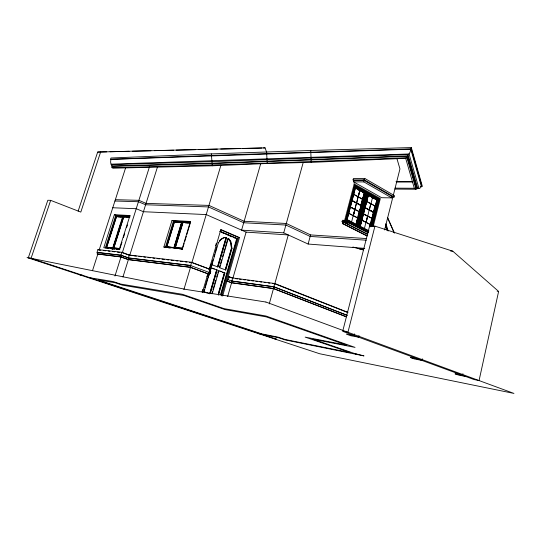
<?xml version="1.0" encoding="UTF-8"?>
<svg xmlns="http://www.w3.org/2000/svg" width="541" height="541" viewBox="0 0 541 541"><rect width="100%" height="100%" fill="white"/><g stroke="black" fill="none" stroke-linecap="round" stroke-linejoin="round"><path stroke-width="0.81" d="M182.27 248.441L181.512 248.535M181.296 248.765L180.856 248.732L182.391 248.928L182.56 248.562L181.729 248.799M266.605 152.258L267.227 163.49L311.197 162.368L405.682 158.317L406.981 157.681L407.948 154.543L409.084 153.982L409.922 152.393A9.853 6.269 -45 0 0 410.605 150.276L411.322 147.578L310.75 150.479L211.348 153.881L110.966 158.006L110.533 159.345L410.741 149.188L421.29 186.212C421.074 188.498 418.186 188.802 416.428 188.437M118.635 248.887L119.263 249.367L129.975 215.534L114.361 214.709L103.777 247.69L119.446 249.387L119.886 248.867L119.602 249.421L118.783 249.009M119.006 249.218L118.54 248.88L119.561 248.819L119.365 249.273M119 249.313C119.757 248.759 119.013 249.286 119.46 248.914M119.108 249.056L119.088 249.293M209.624 269.756L210.124 270.236L210.077 272.137L207.636 276.275M207.981 276.37L210.523 272.312L210.571 270.412L210.07 269.925L209.523 270.121L210.733 271.278L210.523 272.312L207.859 276.356M211.348 153.881L212.282 165.796L267.227 163.49M181.005 248.326L180.883 248.711M181.127 248.373L181.972 248.752M118.919 248.968L118.925 249.198M118.79 248.975L118.804 249.151M111 159.561L110.973 159.636A6.654 5.823 82.8 0 0 110.695 162.665L111.02 164.173L112.068 164.647L211.883 161.644L407.948 154.543L417.436 187.619L417.294 188.721L415.61 188.708M112.068 164.647L111.629 165.986L112.379 166.317L212.025 163.605L407.055 156.308L416.205 188.119L416.063 189.228L395.025 189.08M118.459 248.765L118.506 248.995M182.648 248.481L181.992 248.874M207.758 276.289L210.077 272.137L210.124 270.236L209.523 270.121M118.716 248.786L118.52 249.286M498.619 291.43L479.062 380.566L473.99 379.532L342.683 331.322L347.951 332.262L374.94 226.138L452.803 251.186L498.619 291.43L497.172 291.274M208.589 274.909C208.948 275.795 209.922 271.88 210.111 270.879L210.733 271.278L210.124 270.236M462.907 373.696L462.541 375.326L454.995 373.804L458.315 375.014L465.855 376.543M422.305 358.778L421.919 360.414L414.25 358.92L410.477 357.54L418.152 359.035M181.282 248.704L181.357 248.461M353.212 215.636L351.562 221.966M364.411 228.552L365.926 222.358M208.9 275.024L209.854 273.814L210.55 271.048M359.001 335.528L358.588 337.165L350.818 335.751L346.335 334.115L354.112 335.521L354.524 333.892M391.413 196.978L394.118 197.019L394.47 195.626L364.776 178.449L353.415 178.503L353.043 179.93L354.01 180.478L364.215 180.451L363.843 181.891L391.731 197.884L392.083 196.484M210.517 270.101L210.997 268.187L209.536 267.66L209.178 269.587L210.321 270.074M384.597 229.918L399.948 168.914L396.911 158.54M371.829 226.713L378.862 199.135L367.474 192.738L358.358 227.254M372.309 226.145L379.268 199.047L372.336 226.185M373.148 226.713L380.316 198.581L354.03 183.872M364.756 191.548L367.501 193.076L358.575 227.281L367.386 193.063M369.158 210.057L367.765 216.021M370.957 203.639L372.499 197.641M366.189 222.229L367.704 216.326L363.356 213.932L371.951 218.321L363.396 213.776M342.893 330.504L369.638 225.874L374.94 226.138M369.801 225.915L372.086 216.982M372.533 215.304L374.785 206.432M375.008 205.999L366.568 201.495M369.983 226.747L376.834 199.94L377.449 199.757L370.605 226.503M370.118 226.807L376.989 199.92L368.387 195.112L368.259 194.618L377.435 199.757M371.41 226.544L372.235 223.325M372.641 221.715L373.872 216.894M375.927 208.846L374.284 215.284L375.981 208.846M376.333 207.237L377.564 202.415L376.387 207.244M372.702 221.682L373.932 216.867M371.694 226.51L378.653 199.23L379.221 199.061M368.664 231L360.015 226.578L368.272 194.618M360.32 226.395L368.387 195.112L360.056 226.557M355.031 209.239L356.418 203.186M353.368 215.555L354.95 209.556L350.453 207.081L359.298 211.774M359.806 190.588L358.284 196.687M394.118 197.019L364.397 179.889L364.776 178.449M356.282 222.696L357.513 217.955M357.919 216.386L359.711 209.326M360.644 205.81L362.93 196.978M357.581 218.05L348.81 213.255M360.908 205.35L352.15 200.596L360.962 205.364L356.58 202.997M357.689 217.813L348.796 213.425M362.524 199.108L353.773 194.287M364.945 192.799L356.654 224.819L364.992 192.785L364.309 192.981L356.208 224.245L356.688 224.867L347.004 219.91L355.498 187.47L347.018 219.91M347.207 219.632L356.377 224.373L364.519 192.948L355.633 187.97L364.363 192.968L356.228 224.299L357.114 220.897M360.056 215.839L360.867 212.708M362.517 206.628L357.31 226.747L366.453 192.163L354.68 185.549M362.93 205.032L366.453 192.163M360.374 215.906L361.787 210.442M368.286 232.36L345.543 220.762L354.849 185.313L379.268 199.047M345.557 220.762L354.835 185.313M378.808 199.203L354.97 185.813L345.861 220.579L354.855 185.367M350.46 207.075L359.339 211.619M354.896 209.171L356.458 203.193M358.088 196.924L356.661 202.929L358.047 196.917M353.388 215.548L354.95 209.556M359.893 190.588L358.304 196.681L359.691 190.506M367.325 235.883L343.224 223.71L343.603 222.256L342.054 221.729L342.439 220.275L343.555 220.322L368.09 232.819M366.764 235.849L342.663 223.683L343.041 222.229M367.724 234.233L343.17 221.783L343.555 220.322M391.731 197.884L381.567 197.708L353.631 181.904L354.01 180.478M354.227 183.872L344.414 221.276L348.12 223.162M260.654 163.876L241.59 230.135L283.721 232.86L308.12 244.038L310.581 234.916L366.683 238.567M231.359 280.935L273.861 286.716L274.74 283.511L348.032 312.387M269.256 303.927L273.476 288.617L231.582 282.815L226.936 281.07L231.501 282.666L231.933 281.151L273.888 286.865L273.448 288.468L231.007 282.598M283.721 232.86L303.264 162.28M231.852 281.002L232.718 277.979L274.74 283.511M227.653 296.542L231.582 282.815M347.505 312.448L274.794 283.822L288.265 234.943L246.101 232.116L232.88 278.29L228.248 276.519L232.718 277.979M218.368 293.486L224.089 273.685M225.401 269.141L231.413 248.353L230.993 243.639L229.722 240.508M218.334 294.311L224.515 272.914L224.907 272.962L218.496 295.163M231.609 248.366L225.367 269.966L225.759 270.013L232.001 248.407L230.933 241.678L228.85 238.709L227.903 238.338L230.534 241.644L231.609 248.366L232.001 248.407M220.518 294.723L236.728 238.52L237.222 238.561L221.012 294.804M221.654 295.859L238.466 237.465L239.46 237.54L222.635 296.022M227.43 281.137L227.869 279.616L231.933 281.151M229.235 276.647L228.363 279.683L227.376 279.548M211.808 293.736L212.505 291.342M212.965 289.746L214.128 285.763M214.588 284.167L215.744 280.184M216.671 276.992L217.367 274.605M217.834 273.009L218.523 270.615M225.759 270.013L219.389 267.646L220.079 265.273M220.539 263.683L221.688 259.727M222.615 256.556L223.305 254.182M223.764 252.593L224.914 248.637M225.374 247.048L227.673 239.129M212.2 293.797L218.922 270.662L224.907 272.962M228.302 238.365L219.781 267.694L219.389 267.646M204.356 289.307L203.653 291.721L204.038 291.782L211.098 267.66L210.706 267.612L217.191 270L210.449 293.175M211.977 264.671L218.388 242.76L221.215 239.338L224.414 237.627M208.427 276.965L208.542 276.579L207.075 276.066L206.96 276.444L208.305 276.945M209.631 293.878L216.603 269.932L216.211 269.878M217.698 266.165L226.016 237.6M210.064 293.114L216.799 269.952L217.191 270M217.665 266.977L226.212 237.614L226.605 237.648L218.057 267.024L211.585 264.623M202.077 291.768L202.787 289.354M215.555 245.803L216.265 243.382M202.334 292.654L208.089 273.124M209.036 269.898L220.856 229.54L239.46 237.54M189.864 267.139L208.353 273.962L210.206 269.384L191.615 262.29L129.306 255.027L121.901 252.322L97.921 249.597L97.028 252.356L97.644 252.573L121.211 255.372L120.758 256.813L97.197 253.959L97.644 252.573M204.829 287.704L207.649 278.06M211.822 263.812L213.005 259.754M213.959 256.515L214.669 254.081M215.142 252.458L216.806 246.784M191.615 262.29L190.675 265.442L128.007 257.834M127.771 259.437L190.351 267.2L190.817 265.624L128.623 258.057L120.589 255.149M183.893 289.55L190.493 267.376L128.379 259.653L120.352 256.765M220.944 165.127L191.899 262.656L189.411 262.365M181.215 248.346C180.735 249.347 181.147 247.081 182.391 248.928M182.939 247.426L184.136 243.45M184.616 241.854L186.293 236.289M186.773 234.699L190.128 223.561M174.297 247.656L177.624 236.681M178.097 235.119L181.431 224.143M174.892 246.135L176.082 242.219M177.035 239.081L177.746 236.735M179.172 232.028L179.882 229.682M180.836 226.544L181.553 224.19M179.186 232.657L179.903 230.283M181.343 225.529L182.067 223.156M190.074 222.926L183.014 222.507L175.392 247.656L174.899 247.46L182.527 222.304L190.371 222.764M181.715 221.526L173.458 221.046L165.343 247.595L163.862 247.021L171.997 220.444L190.418 221.485L182.182 248.819L181.769 248.556M166.33 246.77L173.904 221.972L181.539 222.419L173.925 247.514L166.33 246.77L166.824 246.96L174.391 222.175L181.262 222.581M129.306 255.027L128.413 257.881L120.988 255.196L97.028 252.356M128.623 258.057L128.17 259.484L120.758 256.813M122.942 276.978L128.379 259.653M157.593 166.608L129.725 255.379L132.214 255.67M120.988 255.196L121.901 252.322M114.963 276.018L120.974 256.989L97.197 253.959M149.458 166.851L122.34 252.681L128.988 255.109M120.21 247.751L121.962 242.233M123.456 237.506L124.707 233.563M126.702 227.261L127.453 224.894M111.358 248.894L112.886 249.063L112.393 248.88L123.037 215.507L130.158 215.886M113.752 245.614L116.038 238.439M118.073 232.062L120.866 223.291M113.137 248.265L122.252 219.673M129.603 217.164L123.788 216.84L113.86 248.008L113.373 247.825L123.307 216.643L129.955 217.015M105.238 248.224L115.801 215.284L122.746 215.656M122.212 216.914L116.538 216.603L106.685 247.359L106.198 247.183L116.065 216.407L122.543 216.772M92.484 270.71L97.806 254.175M97.921 249.597L99.145 250.037L125.64 167.751M212.282 165.796L113.137 168.19L111.94 167.656L112.379 166.317M78.147 211.139L97.678 152.055L265.09 147.882L266.767 152.65M100.66 151.899L80.812 212.086L50.678 200.359L47.824 200.265L28.267 257.922L31.06 258.321L276.525 339.16L273.34 338.51M31.06 258.321L50.678 200.359M118.337 249.151L119.358 249.218M182.08 248.853L182.026 248.427L182.486 248.556M118.783 248.792L119.358 248.982M182.27 248.88L182.432 248.515M211.315 264.407L210.834 266.044L211.389 266.26L211.903 265.543L211.869 264.623L210.929 264.17L210.307 265.029L210.354 266.145L211.024 266.409L211.646 265.543M182.222 248.562L182.56 248.562M219.335 240.833C221.073 238.737 223.778 236.917 226.605 237.648M180.992 248.617L181.817 248.853M364.309 192.981L355.565 188.092M353.733 194.462L362.504 199.284M352.083 200.765L360.921 205.519M364.932 207.71L373.486 212.302L364.965 207.697M361.713 220.187L370.328 224.657M263.481 147.957L265.09 147.882M110.533 159.345L211.294 155.423L411.248 148.937L421.966 186.584L420.283 186.577M111.02 164.173L409.084 153.982L418.95 188.457L417.436 187.619M111.629 165.986L211.822 163.193L407.867 155.909L417.294 188.721L416.205 188.119M97.678 152.055L106.719 151.832M110.006 151.751L129.103 151.284M132.464 151.203L150.953 150.75M154.313 150.669L173.641 150.195M176.163 150.134L195.49 149.661M198.851 149.58L217.333 149.127M220.694 149.039L240.021 148.565M242.544 148.505L261.871 148.031M111.94 167.656C210.327 165.424 308.661 161.854 406.981 157.681L416.063 189.228L414.325 188.268L395.011 188.146M353.043 179.93L364.397 179.889M396.012 181.695L412.709 181.675M353.631 181.904L363.843 181.891M396.681 181.952L412.519 181.938M359.907 190.628L358.122 189.722M182.175 248.806L163.862 247.021M115.361 199.676L138.881 200.332L146.05 203.369L208.948 205.411L244.14 221.276L286.317 223.487L310.581 234.916M114.929 201.015L138.442 201.725L145.617 204.762L208.495 206.933L243.714 222.75L285.885 225.049L310.169 236.437L366.271 240.197M112.758 207.751L136.231 208.725L143.433 211.714L206.216 214.581L246.101 232.116M342.054 221.729L343.17 221.783M342.663 223.683L343.224 223.71M128.744 216.15L123.997 215.893L124.477 216.089M120.616 215.879L122.935 216.001M129.482 217.11L123.673 216.792L113.738 247.961L119.629 248.63M122.902 216.914L116.423 216.556L106.563 247.311L113.11 248.055M117.83 216.84L121.069 217.015M190.621 221.857L182.06 221.37L173.891 248.292L176.988 248.596M184.589 221.871L188.484 222.094M174.425 221.452L176.075 221.553M189.952 222.872L182.892 222.459L175.27 247.609L182.418 248.339M181.14 222.527L174.27 222.121L166.702 246.912L172.775 247.507M185.069 222.804L188.207 222.993M176.4 222.466L173.904 221.972M450.579 251.031L452.803 251.186M308.12 244.038L364.762 248.387M359.244 248.833L363.451 249.158M217.989 242.726L218.388 242.76M174.899 247.46L182.702 248.218M168.339 247.109L172.139 247.48M179.308 248.826L182.405 249.13M168.63 247.92L170.273 248.082M113.373 247.825L119.96 248.535M106.198 247.183L112.623 247.873M112.393 248.88L114.746 249.144M116.315 249.313L119.453 249.658M106.766 248.387L108.295 248.556M99.145 250.037L100.802 250.226M103.284 250.51L105.772 250.794M108.254 251.071L109.911 251.261M112.4 251.545L114.881 251.829M117.37 252.113L119.852 252.397M133.87 255.859L136.359 256.157M138.841 256.448L141.329 256.738M143.818 257.029L145.475 257.218M147.964 257.516L150.452 257.807M152.934 258.098L154.598 258.287M157.079 258.578L159.568 258.875M162.057 259.166L164.545 259.457M167.027 259.748L168.691 259.937M171.172 260.235L173.661 260.525M176.15 260.816L177.806 261.005M180.295 261.296L182.784 261.594M185.265 261.885L186.922 262.074M210.206 269.384L192.684 262.96M235.349 278.615L237.81 278.94M239.453 279.156L241.097 279.372M243.565 279.697L245.208 279.913M247.677 280.245L249.32 280.461M251.781 280.786L253.425 281.002M255.893 281.327L257.536 281.543M260.005 281.868L261.648 282.084M264.109 282.416L265.753 282.632M268.221 282.957L269.864 283.173M272.333 283.498L273.976 283.714M79.791 274.862L82.705 275.328M87.263 277.317L113.211 281.563L120.717 284.066L182.473 294.304L224.184 308.654L265.929 316.005L355.038 347.39L312.975 339.2L357.98 354.686M258.747 333.709L278.216 337.631L285.08 339.91L364.005 355.904L354.565 353.51M209.955 270.284L210.571 270.412M225.604 237.472L226.212 237.614M352.881 247.014L363.167 249.949M369.638 225.874L371.248 226.388M204.038 291.782L208.677 293.425M203.653 291.721L206.736 292.816M209.468 273.672L209.854 273.814M190.351 267.2L208.353 273.962M210.077 272.137L210.523 272.312M190.189 265.381L209.299 272.481M209.617 273.002L210.023 273.151M212.796 268.464L214.317 269.053M219.829 271.163L221.323 271.738M222.432 272.265L223.927 272.84M273.448 288.468L346.179 316.661M272.894 288.394L346.375 316.864M273.861 286.716L347.275 315.335M273.306 286.642L346.943 315.335M114.361 214.709L116.755 215.67M116.065 216.407L116.538 216.603M123.307 216.643L124.274 217.029M171.997 220.444L173.458 221.046M366.582 201.326L375.096 206.006M182.527 222.304L183.014 222.507M221.898 232.535L224.204 233.516M225.739 234.179L228.045 235.159M229.587 235.822L231.893 236.802M233.428 237.458L234.97 238.121M237.222 238.561L219.808 231.284L236.728 238.52M364.979 207.534L373.527 212.153L369.287 209.861M220.647 229.81L238.466 237.465M361.76 220.011L370.369 224.501M342.615 221.756L367.684 234.463M345.821 220.545L367.975 231.873M345.489 220.6L368.002 232.089M360.205 226.3L368.948 230.811M421.29 186.212L421.966 186.584L422.108 185.489L411.322 147.578M355.498 187.47L364.992 192.785M362.49 192.163L363.951 192.981M371.491 197.195L373.601 198.378M354.896 185.888L378.653 199.23M356.12 186.692L358.277 187.91M359.718 188.714L361.875 189.932M368.353 193.563L370.517 194.78M373.398 196.397L375.555 197.607M363.248 179.896L392.976 197.005M228.64 239.088L229.411 239.947M387.701 217.766L394.484 233.157M387.64 218.037L394.017 232.522M385.956 223.839L388.174 231.054M385.53 224.075L387.505 230.493M386.051 226.679L387.031 229.851M385.584 225.942L386.815 229.939M405.682 158.317L414.325 188.268M311.197 162.368L310.75 150.479M211.098 265.55L211.328 265.868L211.098 265.55M366.338 192.528L357.581 226.767L366.338 192.528M367.569 216.258L366.061 222.162L367.569 216.258M370.747 203.876L369.381 209.793L370.747 203.876M354.815 209.482L353.253 215.48L354.815 209.482M376.793 199.927L368.32 195.179L376.779 199.96M265.922 302.04L185.563 289.367L27.05 257.516L319.69 353.753L513.95 393.422L265.922 302.04M115.044 282.713L98.117 279.913L261.661 333.851L278.088 337.151L285.006 339.45L350.595 352.705L305.165 337.111L346.815 345.192L266.24 316.884L224.921 309.56L183.71 295.413L122.462 285.181L115.044 282.713M210.74 269.276L209.854 268.85L210.74 269.276"/></g></svg>
